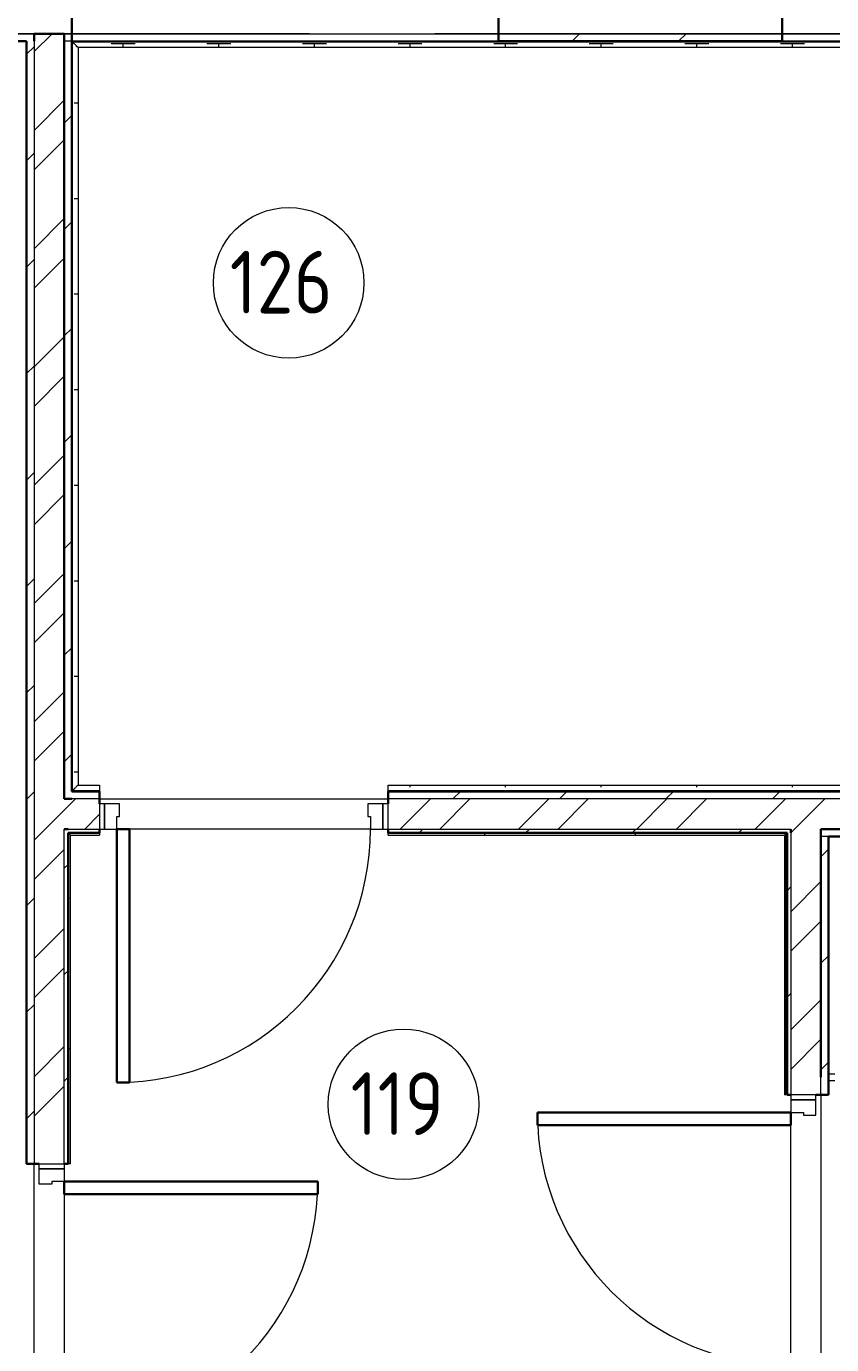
# Model space of a CAD drawing. Header units: millimetres. Extents: x -88595 to 880822, y -1054509 to -148035.
# Drawn here: x 202702 to 205911, y -273277 to -268023 of the extents above; entities that cross this region are included whole.
import ezdxf

# ---------------------------------------------------------------- set-up
doc = ezdxf.new("R2010")
doc.units = ezdxf.units.MM
doc.linetypes.add('ADSK_Линия сетки', pattern=[25, 20, -2.5, 0, -2.5])
for name, color, linetype, lineweight in [('Витраж', 7, 'Continuous', 9), ('Двери', 7, 'Continuous', 9), ('Марки помещений', 7, 'Continuous', 20), ('Оборудование', 7, 'Continuous', 18), ('Ограждение', 7, 'Continuous', 9), ('Оси', 7, 'Continuous', 9), ('Стены внутренние', 7, 'Continuous', 18), ('Стены наружные', 7, 'Continuous', 18), ('Стены штриховка', 7, 'Continuous', 9)]:
    doc.layers.add(name, color=color, linetype=linetype, lineweight=lineweight)
doc.styles.add('GOST Common_3', font='GOST_Common.ttf', dxfattribs={"width": 0.9, "height": 2.5})
pattern_1 = [(0, (215928.7, 665702.34), (0, 600), []), (90, (215928.7, 665702.34), (-600, 4e-14), [])]
pattern_2 = [(0, (215928.69, 665702.34), (190.5, 190.5), [95.25, -285.75]), (90, (215976.31, 665654.71), (-190.5, 190.5), [95.25, -285.75])]

# ---------------------------------------------------------------- blocks, each defined once
blk = doc.blocks.new('FP_68-План 1 этажа смеж копия 1')
at = {"layer": 'Ограждение'}
for p, q in [((23093.5, -5715), (23095.6, -5715)), ((23095.6, -5715), (23101.3, -5715)), ((23101.3, -5715), (23109, -5715)), ((23093.5, -6096), (23095.6, -6096)), ((23095.6, -6096), (23101.3, -6096)), ((23101.3, -6096), (23109, -6096)), ((23093.5, -6477), (23095.6, -6477)), ((23095.6, -6477), (23101.3, -6477)), ((23101.3, -6477), (23109, -6477)), ((23093.5, -6858), (23095.6, -6858)), ((23095.6, -6858), (23101.3, -6858)), ((23101.3, -6858), (23109, -6858)), ((23093.5, -7239), (23095.6, -7239)), ((23095.6, -7239), (23101.3, -7239)), ((23101.3, -7239), (23109, -7239)), ((23093.5, -7620), (23095.6, -7620)), ((23095.6, -7620), (23101.3, -7620)), ((23101.3, -7620), (23109, -7620)), ((23093.5, -8001), (23095.6, -8001)), ((23095.6, -8001), (23101.3, -8001)), ((23101.3, -8001), (23109, -8001)), ((23093.5, -8382), (23095.6, -8382)), ((23095.6, -8382), (23101.3, -8382)), ((23101.3, -8382), (23109, -8382))]:
    blk.add_line(p, q, dxfattribs=at)
blk = doc.blocks.new('FP_69-План 1 этажа смеж копия 1')
at = {"layer": 'Ограждение'}
for p, q in [((23241, -5479.2), (23336.3, -5479.2)), ((23288.6, -5487), (23288.6, -5481.3)), ((23288.6, -5494.7), (23288.6, -5487)), ((23622, -5479.2), (23717.3, -5479.2)), ((23669.6, -5487), (23669.6, -5481.3)), ((23669.6, -5494.7), (23669.6, -5487)), ((24003, -5479.2), (24098.3, -5479.2)), ((24050.6, -5487), (24050.6, -5481.3)), ((24050.6, -5494.7), (24050.6, -5487)), ((24384, -5479.2), (24479.3, -5479.2)), ((24431.6, -5487), (24431.6, -5481.3)), ((24431.6, -5494.7), (24431.6, -5487)), ((24765, -5479.2), (24860.3, -5479.2)), ((24812.6, -5487), (24812.6, -5481.3)), ((24812.6, -5494.7), (24812.6, -5487)), ((25146, -5479.2), (25241.3, -5479.2)), ((25193.6, -5487), (25193.6, -5481.3)), ((25193.6, -5494.7), (25193.6, -5487)), ((25527, -5479.2), (25622.3, -5479.2)), ((25574.6, -5487), (25574.6, -5481.3)), ((25574.6, -5494.7), (25574.6, -5487)), ((25908, -5479.2), (26003.3, -5479.2)), ((25955.6, -5487), (25955.6, -5481.3)), ((25955.6, -5494.7), (25955.6, -5487)), ((26289, -5479.2), (26384.3, -5479.2)), ((26336.6, -5487), (26336.6, -5481.3)), ((26336.6, -5494.7), (26336.6, -5487)), ((26670, -5479.2), (26765.3, -5479.2)), ((26717.6, -5487), (26717.6, -5481.3)), ((26717.6, -5494.7), (26717.6, -5487)), ((27051, -5479.2), (27146.3, -5479.2)), ((27098.6, -5487), (27098.6, -5481.3)), ((27098.6, -5494.7), (27098.6, -5487)), ((27432, -5479.2), (27527.3, -5479.2)), ((27479.6, -5487), (27479.6, -5481.3)), ((27479.6, -5494.7), (27479.6, -5487)), ((27813, -5479.2), (27837, -5479.2))]:
    blk.add_line(p, q, dxfattribs=at)
blk = doc.blocks.new('FP_73-План 1 этажа смеж копия 1')
at = {"layer": 'Ограждение'}
for p, q in [((24431.6, -8442.2), (24431.6, -8434.7)), ((24812.6, -8442.2), (24812.6, -8434.7)), ((25193.6, -8442.2), (25193.6, -8434.7)), ((25574.6, -8442.2), (25574.6, -8434.7)), ((25955.6, -8442.2), (25955.6, -8434.7)), ((26336.6, -8442.2), (26336.6, -8434.7)), ((26717.6, -8442.2), (26717.6, -8434.7)), ((27098.6, -8442.2), (27098.6, -8434.7))]:
    blk.add_line(p, q, dxfattribs=at)
blk = doc.blocks.new('FP_75-План 1 этажа смеж копия 1')
at = {"layer": 'Ограждение'}
for p, q in [((23093.5, -5715), (23095.6, -5715)), ((23095.6, -5715), (23101.3, -5715)), ((23101.3, -5715), (23109, -5715)), ((23093.5, -6096), (23095.6, -6096)), ((23095.6, -6096), (23101.3, -6096)), ((23101.3, -6096), (23109, -6096)), ((23093.5, -6477), (23095.6, -6477)), ((23095.6, -6477), (23101.3, -6477)), ((23101.3, -6477), (23109, -6477)), ((23093.5, -6858), (23095.6, -6858)), ((23095.6, -6858), (23101.3, -6858)), ((23101.3, -6858), (23109, -6858)), ((23093.5, -7239), (23095.6, -7239)), ((23095.6, -7239), (23101.3, -7239)), ((23101.3, -7239), (23109, -7239)), ((23093.5, -7620), (23095.6, -7620)), ((23095.6, -7620), (23101.3, -7620)), ((23101.3, -7620), (23109, -7620)), ((23093.5, -8001), (23095.6, -8001)), ((23095.6, -8001), (23101.3, -8001)), ((23101.3, -8001), (23109, -8001)), ((23093.5, -8382), (23095.6, -8382)), ((23095.6, -8382), (23101.3, -8382)), ((23101.3, -8382), (23109, -8382))]:
    blk.add_line(p, q, dxfattribs=at)
blk = doc.blocks.new('FP_76-План 1 этажа смеж копия 1')
at = {"layer": 'Ограждение'}
for p, q in [((23241, -5479.2), (23336.3, -5479.2)), ((23288.6, -5487), (23288.6, -5481.3)), ((23288.6, -5494.7), (23288.6, -5487)), ((23622, -5479.2), (23717.3, -5479.2)), ((23669.6, -5487), (23669.6, -5481.3)), ((23669.6, -5494.7), (23669.6, -5487)), ((24003, -5479.2), (24098.3, -5479.2)), ((24050.6, -5487), (24050.6, -5481.3)), ((24050.6, -5494.7), (24050.6, -5487)), ((24384, -5479.2), (24479.3, -5479.2)), ((24431.6, -5487), (24431.6, -5481.3)), ((24431.6, -5494.7), (24431.6, -5487)), ((24765, -5479.2), (24860.3, -5479.2)), ((24812.6, -5487), (24812.6, -5481.3)), ((24812.6, -5494.7), (24812.6, -5487)), ((25146, -5479.2), (25241.3, -5479.2)), ((25193.6, -5487), (25193.6, -5481.3)), ((25193.6, -5494.7), (25193.6, -5487)), ((25527, -5479.2), (25622.3, -5479.2)), ((25574.6, -5487), (25574.6, -5481.3)), ((25574.6, -5494.7), (25574.6, -5487)), ((25908, -5479.2), (26003.3, -5479.2)), ((25955.6, -5487), (25955.6, -5481.3)), ((25955.6, -5494.7), (25955.6, -5487)), ((26289, -5479.2), (26384.3, -5479.2)), ((26336.6, -5487), (26336.6, -5481.3)), ((26336.6, -5494.7), (26336.6, -5487)), ((26670, -5479.2), (26765.3, -5479.2)), ((26717.6, -5487), (26717.6, -5481.3)), ((26717.6, -5494.7), (26717.6, -5487)), ((27051, -5479.2), (27146.3, -5479.2)), ((27098.6, -5487), (27098.6, -5481.3)), ((27098.6, -5494.7), (27098.6, -5487)), ((27432, -5479.2), (27527.3, -5479.2)), ((27479.6, -5487), (27479.6, -5481.3)), ((27479.6, -5494.7), (27479.6, -5487)), ((27813, -5479.2), (27837, -5479.2))]:
    blk.add_line(p, q, dxfattribs=at)
blk = doc.blocks.new('FP_80-План 1 этажа смеж копия 1')
at = {"layer": 'Ограждение'}
for p, q in [((24431.6, -8442.2), (24431.6, -8434.7)), ((24812.6, -8442.2), (24812.6, -8434.7)), ((25193.6, -8442.2), (25193.6, -8434.7)), ((25574.6, -8442.2), (25574.6, -8434.7)), ((25955.6, -8442.2), (25955.6, -8434.7)), ((26336.6, -8442.2), (26336.6, -8434.7)), ((26717.6, -8442.2), (26717.6, -8434.7)), ((27098.6, -8442.2), (27098.6, -8434.7))]:
    blk.add_line(p, q, dxfattribs=at)
blk = doc.blocks.new('1 этаж')
at = {"layer": 'Ограждение'}
h = blk.add_hatch(dxfattribs=at)
h.set_pattern_fill('FP_34', color=256, style=0, pattern_type=2)
h.set_pattern_definition(pattern_2)
h.paths.add_polyline_path([(238832.7, 655757.6), (238832.7, 660232.6), (238830.7, 660230.6), (238830.7, 655757.6)])
h = blk.add_hatch(dxfattribs=at)
h.set_pattern_fill('FP_34', color=256, style=0, pattern_type=2)
h.set_pattern_definition(pattern_2)
h.paths.add_polyline_path([(239012.7, 657242.6), (239014.7, 657244.6), (239014.7, 660230.6), (239012.7, 660232.6), (239012.7, 657383.3)])
h = blk.add_hatch(dxfattribs=at)
h.set_pattern_fill('FP_25', color=256, style=0, pattern_type=2)
h.set_pattern_definition(pattern_1)
h.paths.add_polyline_path([(239007.7, 655757.6), (239007.7, 657067.6), (238997.7, 657077.6), (238997.7, 655757.6)])
h = blk.add_hatch(dxfattribs=at)
h.set_pattern_fill('FP_25', color=256, style=0, pattern_type=2)
h.set_pattern_definition(pattern_1)
h.paths.add_polyline_path([(241852.7, 657067.6), (241862.7, 657077.6), (240272.7, 657077.6), (240272.7, 657067.6), (241556, 657067.6)])
h = blk.add_hatch(dxfattribs=at)
h.set_pattern_fill('FP_25', color=256, style=0, pattern_type=2)
h.set_pattern_definition(pattern_1)
h.paths.add_polyline_path([(241862.7, 656032.6), (241862.7, 657077.6), (241852.7, 657067.6), (241852.7, 656032.6)])
at = {"layer": 'Витраж', "lineweight": 18}
for p, q in [((242052.7, 656115.6), (242027.7, 656115.6)), ((242027.7, 656115.6), (242027.7, 656090.6)), ((242027.7, 656090.6), (242052.7, 656090.6))]:
    blk.add_line(p, q, dxfattribs=at)
at = {"layer": 'Двери'}
for p, q in [((239142.7, 657192.6), (239122.7, 657192.6)), ((239122.7, 657192.6), (239122.7, 657092.6)), ((239142.7, 657192.6), (239142.7, 657092.6)), ((239202.7, 657192.6), (239142.7, 657192.6)), ((239142.7, 657092.6), (239142.7, 657192.6)), ((239202.7, 657142.6), (239202.7, 657192.6)), ((240252.7, 657192.6), (240192.7, 657192.6)), ((240192.7, 657192.6), (240192.7, 657142.6)), ((240252.7, 657092.6), (240252.7, 657192.6)), ((240252.7, 657192.6), (240252.7, 657092.6)), ((240272.7, 657192.6), (240252.7, 657192.6)), ((240272.7, 657092.6), (240272.7, 657192.6)), ((239192.7, 657092.6), (239192.7, 657142.6)), ((239192.7, 657142.6), (239202.7, 657142.6)), ((240192.7, 657142.6), (240202.7, 657142.6)), ((240202.7, 657142.6), (240202.7, 657092.6)), ((239122.7, 657092.6), (239142.7, 657092.6)), ((239142.7, 657092.6), (239192.7, 657092.6)), ((240202.7, 657092.6), (240252.7, 657092.6)), ((240252.7, 657092.6), (240272.7, 657092.6)), ((241977.7, 656032.6), (241877.7, 656032.6)), ((241877.7, 656032.6), (241877.7, 656012.6)), ((241977.7, 656012.6), (241877.7, 656012.6)), ((241877.7, 656012.6), (241877.7, 655962.6)), ((241877.7, 656012.6), (241977.7, 656012.6)), ((241977.7, 656012.6), (241977.7, 656032.6)), ((241977.7, 655952.6), (241977.7, 656012.6)), ((241877.7, 655962.6), (241927.7, 655962.6)), ((241927.7, 655962.6), (241927.7, 655952.6)), ((241927.7, 655952.6), (241977.7, 655952.6)), ((238882.7, 655757.6), (238982.7, 655757.6)), ((238882.7, 655737.6), (238882.7, 655757.6)), ((238882.7, 655677.6), (238882.7, 655737.6)), ((238882.7, 655737.6), (238982.7, 655737.6)), ((238982.7, 655737.6), (238882.7, 655737.6)), ((238982.7, 655757.6), (238982.7, 655737.6)), ((238982.7, 655737.6), (238982.7, 655687.6)), ((238932.7, 655677.6), (238882.7, 655677.6)), ((238932.7, 655687.6), (238932.7, 655677.6)), ((238982.7, 655687.6), (238932.7, 655687.6))]:
    blk.add_line(p, q, dxfattribs=at)
at = {"layer": 'Двери', "lineweight": 30}
for p, q in [((239242.7, 657092.6), (239192.7, 657092.6)), ((239192.7, 657092.6), (239192.7, 656082.6)), ((239242.7, 656082.6), (239242.7, 657092.6)), ((239192.7, 656082.6), (239242.7, 656082.6)), ((241877.7, 655962.6), (240867.7, 655962.6)), ((240867.7, 655962.6), (240867.7, 655912.6)), ((241877.7, 655912.6), (241877.7, 655962.6)), ((240867.7, 655912.6), (241877.7, 655912.6)), ((238982.7, 655687.6), (239992.7, 655687.6)), ((238982.7, 655637.6), (238982.7, 655687.6)), ((239992.7, 655687.6), (239992.7, 655637.6)), ((239992.7, 655637.6), (238982.7, 655637.6))]:
    blk.add_line(p, q, dxfattribs=at)
at = {"layer": 'Двери'}
for centre, start, end in [((239192.7, 657092.6), 270, 0), ((241877.7, 655962.6), 180, 270), ((238982.7, 655687.6), 270, 0)]:
    blk.add_arc(centre, 1010, start, end, dxfattribs=at)
at = {"layer": 'Марки помещений'}
for centre in [(239877, 659269.5), (240334.5, 655995.3)]:
    blk.add_circle(centre, 300, dxfattribs=at)
at = {"layer": 'Ограждение'}
for p, q in [((239014.7, 657244.6), (239014.7, 660230.6)), ((239014.7, 660230.6), (243765.7, 660230.6)), ((239037.7, 660207.6), (239037.7, 657267.6)), ((243742.7, 660207.6), (239037.7, 660207.6)), ((239122.7, 657244.6), (239014.7, 657244.6)), ((239037.7, 657267.6), (239122.7, 657267.6)), ((239122.7, 657267.6), (239122.7, 657244.6)), ((239122.7, 657244.6), (239122.7, 657242.6)), ((240272.7, 657244.6), (240272.7, 657267.6)), ((240272.7, 657267.6), (243222.7, 657267.6)), ((240272.7, 657242.6), (240272.7, 657244.6)), ((243245.7, 657244.6), (240272.7, 657244.6)), ((239007.7, 657067.6), (238997.7, 657077.6)), ((239007.7, 655757.6), (239007.7, 657067.6)), ((239007.7, 657067.6), (239122.7, 657067.6)), ((239122.7, 657077.6), (239122.7, 657067.6)), ((240272.7, 657067.6), (240272.7, 657077.6)), ((240272.7, 657067.6), (241852.7, 657067.6)), ((241852.7, 657067.6), (241862.7, 657077.6)), ((241852.7, 657067.6), (241852.7, 656032.6)), ((241862.7, 656032.6), (241852.7, 656032.6)), ((238832.7, 655757.6), (238830.7, 655757.6)), ((239007.7, 655757.6), (238997.7, 655757.6))]:
    blk.add_line(p, q, dxfattribs=at)
for points in [[(239037.7, 660207.6), (239035.7, 660209.7), (239032.7, 660212.6), (239028.9, 660216.4), (239026.6, 660218.7), (239024.9, 660220.4), (239023.3, 660222), (239021.8, 660223.5), (239020.4, 660224.9), (239019.1, 660226.2), (239017.7, 660227.6), (239016.4, 660228.9), (239015.1, 660230.2), (239014.7, 660230.6), (239014.7, 660230.6)], [(239037.7, 657267.6), (239035.7, 657265.6), (239032.7, 657262.6), (239028.9, 657258.8), (239026.6, 657256.5), (239024.9, 657254.8), (239023.3, 657253.2), (239021.8, 657251.7), (239020.4, 657250.3), (239019.1, 657249), (239017.7, 657247.6), (239016.4, 657246.3), (239015.1, 657245), (239014.7, 657244.6), (239014.7, 657244.6)]]:
    blk.add_open_spline(points, degree=3, knots=[0, 0, 0, 0, 0.166667, 0.25, 0.333333, 0.375, 0.416667, 0.5, 0.541667, 0.583333, 0.666667, 0.75, 0.833333, 1, 1, 1, 1], dxfattribs=at)
at = {"layer": 'Оси', "linetype": 'ADSK_Линия сетки', "ltscale": 100}
blk.add_line((252460, 660262.6), (175520.4, 660262.6), dxfattribs=at)
at = {"layer": 'Стены внутренние', "lineweight": 30}
for p, q in [((239012.7, 660262.6), (239012.7, 660812.6)), ((240712.7, 660812.6), (240712.7, 660262.6)), ((241842.7, 660262.6), (241842.7, 660812.6))]:
    blk.add_line(p, q, dxfattribs=at)
at = {"layer": 'Стены наружные'}
for p, q in [((236152.7, 660262.6), (238862.7, 660262.6)), ((238982.7, 660262.6), (243797.7, 660262.6)), ((240712.7, 660232.6), (239012.7, 660232.6)), ((243542.7, 660232.6), (241842.7, 660232.6)), ((239122.7, 657212.6), (240272.7, 657212.6)), ((240202.7, 657092.6), (239242.7, 657092.6)), ((241997.7, 656032.6), (241997.7, 654882.6)), ((241877.7, 654952.6), (241877.7, 655912.6)), ((238862.7, 654607.6), (238862.7, 655757.6)), ((238982.7, 655637.6), (238982.7, 654677.6))]:
    blk.add_line(p, q, dxfattribs=at)
at = {"layer": 'Стены наружные', "linetype": 'Continuous', "lineweight": 9}
for p, q in [((238862.7, 660191.4), (238933.9, 660262.6)), ((241006, 660232.6), (241036, 660262.6)), ((241430.2, 660232.6), (241460.2, 660262.6)), ((238832.7, 660180.7), (238862.7, 660210.7)), ((238862.7, 659877.1), (238982.7, 659997.1)), ((238982.7, 659906.4), (239012.7, 659936.4)), ((238862.7, 659719.9), (238982.7, 659839.9)), ((238832.7, 659756.4), (238862.7, 659786.4)), ((238862.7, 659405.6), (238982.7, 659525.6)), ((238982.7, 659482.1), (239012.7, 659512.1)), ((238832.7, 659332.1), (238862.7, 659362.1)), ((238862.7, 659248.5), (238982.7, 659368.5)), ((238982.7, 659057.9), (239012.7, 659087.9)), ((238862.7, 658934.2), (238982.7, 659054.2)), ((238832.7, 658907.9), (238862.7, 658937.9)), ((238862.7, 658777), (238982.7, 658897)), ((238982.7, 658633.6), (239012.7, 658663.6)), ((238862.7, 658462.7), (238982.7, 658582.7)), ((238832.7, 658483.6), (238862.7, 658513.6)), ((238862.7, 658305.5), (238982.7, 658425.5)), ((238982.7, 658209.3), (239012.7, 658239.3)), ((238832.7, 658059.3), (238862.7, 658089.3)), ((238862.7, 657991.2), (238982.7, 658111.2)), ((238862.7, 657834.1), (238982.7, 657954.1)), ((238982.7, 657785.1), (239012.7, 657815.1)), ((238832.7, 657635.1), (238862.7, 657665.1)), ((238862.7, 657519.8), (238982.7, 657639.8)), ((238862.7, 657362.6), (238982.7, 657482.6)), ((238982.7, 657360.8), (239012.7, 657390.8)), ((238832.7, 657210.8), (238862.7, 657240.8)), ((238982.7, 657168.3), (239027, 657212.6)), ((240321.4, 657092.6), (240441.4, 657212.6)), ((240478.6, 657092.6), (240598.6, 657212.6)), ((240531.6, 657212.6), (240561.6, 657242.6)), ((240792.9, 657092.6), (240912.9, 657212.6)), ((240950, 657092.6), (241070, 657212.6)), ((240955.8, 657212.6), (240985.8, 657242.6)), ((241264.3, 657092.6), (241384.3, 657212.6)), ((241380.1, 657212.6), (241410.1, 657242.6)), ((241421.5, 657092.6), (241541.5, 657212.6)), ((241735.8, 657092.6), (241855.8, 657212.6)), ((241804.3, 657212.6), (241834.3, 657242.6)), ((241892.9, 657092.6), (242012.9, 657212.6)), ((238862.7, 657048.3), (238982.7, 657168.3)), ((239064.2, 657092.6), (239122.7, 657151.2)), ((240396.6, 657077.6), (240411.6, 657092.6)), ((240820.8, 657077.6), (240835.8, 657092.6)), ((241245.1, 657077.6), (241260.1, 657092.6)), ((241669.3, 657077.6), (241684.3, 657092.6)), ((241877.7, 657077.4), (241892.9, 657092.6)), ((238862.7, 656891.2), (238982.7, 657011.2)), ((241997.7, 656981.7), (242027.7, 657011.7)), ((238982.7, 656936.6), (238997.7, 656951.6)), ((241877.7, 656763.1), (241997.7, 656883.1)), ((241862.7, 656846.7), (241877.7, 656861.7)), ((238832.7, 656786.6), (238862.7, 656816.6)), ((241877.7, 656605.9), (241997.7, 656725.9)), ((238862.7, 656576.8), (238982.7, 656696.8)), ((241997.7, 656557.4), (242027.7, 656587.4)), ((238862.7, 656419.7), (238982.7, 656539.7)), ((238982.7, 656512.3), (238997.7, 656527.3)), ((241862.7, 656422.4), (241877.7, 656437.4)), ((241877.7, 656291.6), (241997.7, 656411.6)), ((238832.7, 656362.3), (238862.7, 656392.3)), ((241877.7, 656134.4), (241997.7, 656254.4)), ((238862.7, 656105.4), (238982.7, 656225.4)), ((241997.7, 656133.2), (242027.7, 656163.2)), ((238982.7, 656088), (238997.7, 656103)), ((238862.7, 655948.2), (238982.7, 656068.2)), ((238832.7, 655938), (238862.7, 655968))]:
    blk.add_line(p, q, dxfattribs=at)
at = {"layer": 'Стены наружные', "lineweight": 30}
for p, q in [((238862.7, 660262.6), (238862.7, 660232.6)), ((238982.7, 660262.6), (238862.7, 660262.6)), ((238982.7, 657212.6), (238982.7, 660262.6)), ((239012.7, 657242.6), (239012.7, 660262.6)), ((240712.7, 660262.6), (240712.7, 660232.6)), ((241842.7, 660232.6), (241842.7, 660262.6)), ((237912.7, 660232.6), (238832.7, 660232.6)), ((238832.7, 660232.6), (238832.7, 655757.6)), ((240712.7, 660232.6), (241842.7, 660232.6)), ((239012.7, 657212.6), (238982.7, 657212.6)), ((239122.7, 657242.6), (239012.7, 657242.6)), ((239122.7, 657192.6), (239122.7, 657242.6)), ((243247.7, 657242.6), (240272.7, 657242.6)), ((240272.7, 657242.6), (240272.7, 657192.6)), ((238982.7, 657092.6), (238997.7, 657092.6)), ((239122.7, 657077.6), (239122.7, 657092.6)), ((240272.7, 657092.6), (240272.7, 657077.6)), ((241877.7, 657092.6), (241877.7, 657077.6)), ((241997.7, 656103.1), (241997.7, 657092.6)), ((243416.7, 657092.6), (241997.7, 657092.6)), ((238997.7, 655757.6), (238997.7, 657077.6)), ((238997.7, 657077.6), (239122.7, 657077.6)), ((240272.7, 657077.6), (241862.7, 657077.6)), ((241862.7, 657077.6), (241862.7, 656032.6)), ((242027.7, 657062.6), (243767.7, 657062.6)), ((242027.7, 656032.6), (242027.7, 657062.6)), ((241862.7, 656032.6), (241877.7, 656032.6)), ((241977.7, 656032.6), (242027.7, 656032.6)), ((238832.7, 655757.6), (238882.7, 655757.6)), ((238982.7, 655757.6), (238997.7, 655757.6))]:
    blk.add_line(p, q, dxfattribs=at)
at = {"layer": 'Стены штриховка'}
for p, q in [((238862.7, 660232.6), (238862.7, 655757.6)), ((239012.7, 660232.6), (238982.7, 660232.6)), ((239122.7, 657212.6), (239012.7, 657212.6)), ((243277.7, 657212.6), (240272.7, 657212.6)), ((238982.7, 655757.6), (238982.7, 657092.6)), ((238997.7, 657092.6), (239122.7, 657092.6)), ((240272.7, 657092.6), (241877.7, 657092.6)), ((241877.7, 657077.6), (241877.7, 656032.6)), ((242027.7, 657062.6), (241997.7, 657062.6)), ((241997.7, 656032.6), (241997.7, 656103.1))]:
    blk.add_line(p, q, dxfattribs=at)
at = {"layer": 'Ограждение'}
for name in ['FP_69-План 1 этажа смеж копия 1', 'FP_76-План 1 этажа смеж копия 1', 'FP_68-План 1 этажа смеж копия 1', 'FP_75-План 1 этажа смеж копия 1', 'FP_73-План 1 этажа смеж копия 1', 'FP_80-План 1 этажа смеж копия 1']:
    blk.add_blockref(name, (215928.7, 665702.3), dxfattribs=at)
at = {"layer": 'Марки помещений', "style": 'GOST Common_3', "width": 0.9}
for s, p in [('126', (239642.1, 659147.3)), ('119', (240123.5, 655873))]:
    blk.add_text(s, height=250, dxfattribs=at).set_placement(p)

msp = doc.modelspace()

# ---------------------------------------------------------------- block references
at = {"layer": 'Оборудование', "color": 5, "true_color": 0x0000ff}
msp.add_blockref('1 этаж', (-36129.5, -928314.5), dxfattribs=at)

doc.saveas('drawing.dxf')
